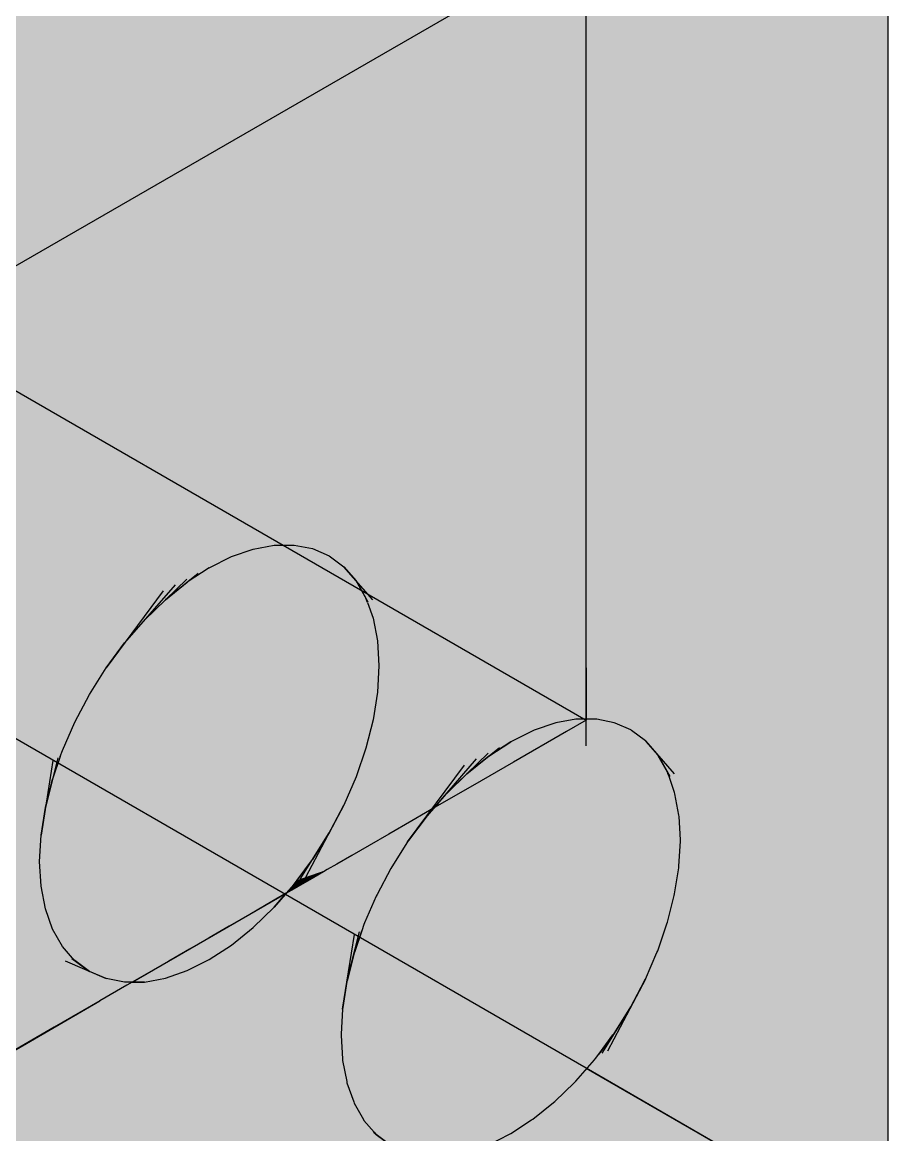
# Model space of a CAD drawing. Extents: x 0 to 297, y 0 to 210.
# Drawn here: x 257.15 to 273.39, y 165.25 to 186.12 of the extents above; entities that cross this region are included whole.
import ezdxf

# ---------------------------------------------------------------- set-up
doc = ezdxf.new("R2010")
doc.units = 0
doc.layers.add('SOMBRA', color=8, linetype='CONTINUOUS')
doc.layers.add('VISIBLE', color=7, linetype='CONTINUOUS')

msp = doc.modelspace()

# ---------------------------------------------------------------- linework, layer by layer
at = {"layer": 'SOMBRA', "color": 253}
for points in [[(249.3492, 170.214), (267.734, 194.2609), (267.734, 179.437)], [(249.3492, 170.214), (249.3492, 183.6464), (267.734, 194.2609)], [(270.3702, 177.915), (267.734, 179.437), (267.734, 194.2609)], [(270.3702, 177.915), (267.734, 194.2609), (273.3909, 190.9949)], [(273.3909, 176.1711), (270.3702, 177.915), (273.3909, 190.9949)], [(267.734, 172.5482), (238.0355, 189.6946), (238.0355, 190.1784)], [(267.734, 172.5482), (238.0355, 190.1784), (267.734, 173.032)], [(267.734, 172.5482), (238.0355, 189.062), (238.0355, 189.6946)], [(265.0033, 173.4922), (238.0355, 187.8239), (238.0355, 189.062)], [(267.734, 172.5482), (265.0033, 173.4922), (238.0355, 189.062)], [(258.8381, 175.8136), (238.0355, 185.177), (238.0355, 187.8239)], [(265.0033, 173.4922), (258.8381, 175.8136), (238.0355, 187.8239)], [(258.8381, 175.8136), (245.6573, 180.7766), (238.0355, 185.177)], [(267.734, 168.0306), (238.0355, 183.6464), (245.6573, 180.7766)], [(267.734, 168.0306), (267.734, 166.5), (238.0355, 183.6464)], [(267.734, 170.6775), (245.6573, 180.7766), (258.8381, 175.8136)], [(267.734, 170.6775), (267.734, 168.0306), (245.6573, 180.7766)], [(261.0783, 176.0981), (267.734, 179.437), (267.734, 178.412)], [(270.3702, 177.915), (267.734, 178.412), (267.734, 179.437)], [(261.4865, 176.24), (267.734, 178.412), (267.734, 177.3982)], [(270.1613, 177.0106), (267.734, 177.3982), (267.734, 178.412)], [(270.3702, 177.915), (270.1613, 177.0106), (267.734, 178.412)], [(273.3909, 176.1711), (270.1613, 177.0106), (270.3702, 177.915)], [(265.8363, 176.3444), (261.8806, 176.3131), (267.734, 177.3982)], [(265.8363, 176.3444), (267.734, 177.3982), (267.734, 177.2964)], [(269.9547, 176.116), (267.734, 177.2964), (267.734, 177.3982)], [(270.1613, 177.0106), (269.9547, 176.116), (267.734, 177.3982)], [(265.8363, 176.3444), (267.734, 177.2964), (267.734, 176.3594)], [(269.934, 176.0262), (267.734, 176.3594), (267.734, 177.2964)], [(269.9547, 176.116), (269.934, 176.0262), (267.734, 177.2964)], [(273.3909, 175.1461), (269.9547, 176.116), (270.1613, 177.0106)], [(273.3909, 176.1711), (273.3909, 175.1461), (270.1613, 177.0106)], [(264.7958, 175.8224), (267.734, 176.3594), (267.734, 175.2518)], [(264.7958, 175.8224), (265.8363, 176.3444), (267.734, 176.3594)], [(269.7431, 175.1995), (267.734, 175.2518), (267.734, 176.3594)], [(269.934, 176.0262), (269.7431, 175.1995), (267.734, 176.3594)], [(264.7958, 175.8224), (262.2539, 176.316), (265.8363, 176.3444)], [(264.2308, 175.5389), (262.6, 176.2488), (264.7958, 175.8224)], [(263.9079, 175.377), (262.913, 176.1126), (264.2308, 175.5389)], [(273.3909, 174.0304), (269.7431, 175.1995), (269.934, 176.0262)], [(273.3909, 174.1322), (269.934, 176.0262), (269.9547, 176.116)], [(273.3909, 174.1322), (273.3909, 174.0304), (269.934, 176.0262)], [(273.3909, 175.1461), (273.3909, 174.1322), (269.9547, 176.116)], [(267.734, 171.9156), (258.8381, 175.8136), (265.0033, 173.4922)], [(267.734, 171.9156), (267.734, 170.6775), (258.8381, 175.8136)], [(259.8394, 175.289), (260.2404, 175.6777), (260.4535, 175.7846)], [(260.2476, 175.6185), (260.4535, 175.7846), (260.663, 175.8897)], [(263.7285, 175.287), (263.1874, 175.9097), (263.9079, 175.377)], [(264.2308, 175.5389), (264.7958, 175.8224), (267.734, 175.2518)], [(259.072, 174.4789), (259.7951, 175.4543), (260.0217, 175.568)], [(259.4453, 174.907), (260.0217, 175.568), (260.2404, 175.6777)], [(263.6446, 175.2449), (263.4186, 175.6436), (263.7285, 175.287)], [(263.9079, 175.377), (264.2308, 175.5389), (267.734, 174.014)], [(264.2308, 175.5389), (267.734, 175.2518), (267.734, 174.014)], [(258.413, 173.5145), (259.3082, 175.2101), (259.5582, 175.3355)], [(258.7259, 174.0121), (259.5582, 175.3355), (259.7951, 175.4543)], [(263.6313, 175.2382), (263.6027, 175.3188), (263.6446, 175.2449)], [(263.7285, 175.287), (263.9079, 175.377), (267.3666, 172.8199)], [(263.9079, 175.377), (267.734, 173.032), (267.3666, 172.8199)], [(263.9079, 175.377), (267.734, 174.014), (267.734, 173.032)], [(258.1385, 172.9947), (259.0414, 175.0762), (259.3082, 175.2101)], [(263.6313, 175.2382), (263.6446, 175.2449), (265.598, 171.7988)], [(263.6313, 175.2382), (265.598, 171.7988), (264.9762, 171.4397)], [(263.6446, 175.2449), (263.7285, 175.287), (266.3716, 172.2454)], [(263.6446, 175.2449), (266.3716, 172.2454), (265.598, 171.7988)], [(263.7285, 175.287), (267.3666, 172.8199), (266.3716, 172.2454)], [(269.5174, 174.2222), (267.734, 174.014), (267.734, 175.2518)], [(269.7431, 175.1995), (269.5174, 174.2222), (267.734, 175.2518)], [(273.3909, 173.0934), (269.5174, 174.2222), (269.7431, 175.1995)], [(273.3909, 174.0304), (273.3909, 173.0934), (269.7431, 175.1995)], [(257.868, 172.3469), (258.4394, 174.7742), (258.7536, 174.9318)], [(257.9073, 172.4616), (258.7536, 174.9318), (259.0414, 175.0762)], [(263.7365, 174.941), (264.9762, 171.4397), (264.4629, 171.1434)], [(257.868, 172.3469), (257.8238, 172.3248), (258.4394, 174.7742)], [(257.8238, 172.3248), (258.092, 174.6), (258.4394, 174.7742)], [(257.728, 172.2767), (257.7022, 174.4044), (258.092, 174.6)], [(257.8238, 172.3248), (257.728, 172.2767), (258.092, 174.6)], [(263.8177, 174.5165), (264.4629, 171.1434), (264.0303, 170.8936)], [(257.5813, 172.2031), (257.2578, 174.1814), (257.7022, 174.4044)], [(257.728, 172.2767), (257.5813, 172.2031), (257.7022, 174.4044)], [(257.3798, 172.102), (256.7415, 173.9225), (257.2578, 174.1814)], [(257.5813, 172.2031), (257.3798, 172.102), (257.2578, 174.1814)], [(269.5174, 174.2222), (269.2652, 173.13), (267.734, 174.014)], [(273.3909, 171.9858), (269.2652, 173.13), (269.5174, 174.2222)], [(273.3909, 173.0934), (273.3909, 171.9858), (269.5174, 174.2222)], [(257.3798, 172.102), (257.1151, 171.9693), (256.7415, 173.9225)], [(263.8449, 174.0526), (264.0303, 170.8936), (263.6595, 170.6796)], [(269.2652, 173.13), (267.734, 172.5482), (267.734, 174.014)], [(263.8177, 173.5573), (263.6595, 170.6796), (263.3377, 170.4938)], [(267.734, 171.9156), (265.0033, 173.4922), (267.734, 172.464)], [(267.734, 172.5482), (267.734, 172.464), (265.0033, 173.4922)], [(263.7365, 173.039), (263.3377, 170.4938), (263.0559, 170.3311)], [(269.2652, 173.13), (268.9665, 171.8367), (267.734, 172.5482)], [(273.3909, 170.748), (268.9665, 171.8367), (269.2652, 173.13)], [(273.3909, 171.9858), (273.3909, 170.748), (269.2652, 173.13)], [(262.8142, 170.2051), (263.6027, 172.5067), (263.0559, 170.3311)], [(268.9665, 171.8367), (267.734, 171.9156), (267.734, 172.5482)], [(257.5813, 172.2031), (257.481, 170.3784), (257.3798, 172.102)], [(257.728, 172.2767), (257.5082, 170.8737), (257.5813, 172.2031)], [(257.8238, 172.3248), (257.5894, 171.3919), (257.728, 172.2767)], [(257.868, 172.3469), (257.7232, 171.9243), (257.8238, 172.3248)], [(257.1151, 171.9693), (257.5894, 169.49), (256.7724, 171.7973)], [(257.3798, 172.102), (257.5082, 169.9145), (257.1151, 171.9693)], [(262.6248, 170.1393), (263.4186, 171.9693), (262.8142, 170.2051)], [(263.1874, 171.4362), (269.0755, 168.7034), (263.4186, 171.9693)], [(256.7724, 171.7973), (257.7232, 169.1121), (256.3276, 171.5742)], [(268.8376, 171.2785), (267.734, 170.6775), (267.734, 171.9156)], [(268.9665, 171.8367), (268.8376, 171.2785), (267.734, 171.9156)], [(273.3909, 169.2822), (268.8376, 171.2785), (268.9665, 171.8367)], [(273.3909, 170.748), (273.3909, 169.2822), (268.9665, 171.8367)], [(256.3276, 171.5742), (257.9073, 168.7874), (255.7412, 171.28)], [(262.4752, 170.0873), (263.1874, 171.4362), (262.6248, 170.1393)], [(262.913, 170.9164), (268.8442, 168.1702), (263.1874, 171.4362)], [(269.0619, 168.672), (263.1874, 171.4362), (268.8442, 168.1702)], [(263.1874, 171.4362), (269.0619, 168.672), (269.0755, 168.7034)], [(255.7412, 171.28), (258.0849, 168.5609), (254.9464, 170.8813)], [(255.7412, 171.28), (258.0996, 168.566), (258.0849, 168.5609)], [(268.8376, 171.2785), (268.5853, 170.186), (267.734, 170.6775)], [(273.3909, 168.6496), (268.5853, 170.186), (268.8376, 171.2785)], [(273.3909, 169.2822), (273.3909, 168.6496), (268.8376, 171.2785)], [(254.9464, 170.8813), (257.9575, 168.5166), (253.8216, 170.317)], [(254.9464, 170.8813), (258.0849, 168.5609), (257.9575, 168.5166)], [(257.5082, 170.8737), (263.1378, 167.1124), (257.481, 170.3784)], [(257.5082, 170.8737), (263.1394, 167.1415), (263.1378, 167.1124)], [(263.1394, 167.1415), (257.5082, 170.8737), (263.165, 167.6077)], [(262.368, 170.05), (262.913, 170.9164), (262.4752, 170.0873)], [(262.6, 170.4189), (268.5698, 167.6505), (262.913, 170.9164)], [(268.8281, 168.1397), (262.913, 170.9164), (268.5698, 167.6505)], [(262.913, 170.9164), (268.8281, 168.1397), (268.8442, 168.1702)], [(268.5853, 170.186), (267.734, 168.0306), (267.734, 170.6775)], [(253.8216, 170.317), (257.6156, 168.3978), (252.1223, 169.4645)], [(253.8216, 170.317), (257.9575, 168.5166), (257.6156, 168.3978)], [(257.481, 170.3784), (263.165, 166.6485), (257.5082, 169.9145)], [(257.481, 170.3784), (263.1634, 166.6758), (263.165, 166.6485)], [(263.1634, 166.6758), (257.481, 170.3784), (263.1378, 167.1124)], [(262.3122, 170.0306), (262.6, 170.4189), (262.368, 170.05)], [(262.3122, 170.0306), (268.2569, 167.1529), (262.6, 170.4189)], [(262.6, 170.4189), (268.5514, 167.6212), (268.5698, 167.6505)], [(268.5514, 167.6212), (262.6, 170.4189), (268.2569, 167.1529)], [(262.8142, 170.2051), (263.0559, 170.3311), (262.8735, 170.2258)], [(262.4752, 170.0873), (262.6248, 170.1393), (262.5918, 170.0631)], [(262.6248, 170.1393), (262.8084, 170.1882), (262.5918, 170.0631)], [(262.6248, 170.1393), (262.8142, 170.2051), (262.8084, 170.1882)], [(262.8142, 170.2051), (262.8735, 170.2258), (262.8084, 170.1882)], [(268.5853, 170.186), (268.0459, 167.8505), (267.734, 168.0306)], [(273.3909, 167.4115), (268.0459, 167.8505), (268.5853, 170.186)], [(273.3909, 168.6496), (273.3909, 167.4115), (268.5853, 170.186)], [(257.5082, 169.9145), (263.2462, 166.224), (257.5894, 169.49)], [(257.5082, 169.9145), (263.2415, 166.249), (263.2462, 166.224)], [(263.2415, 166.249), (257.5082, 169.9145), (263.165, 166.6485)], [(262.2539, 169.9521), (262.1451, 169.8052), (262.1064, 169.7829)], [(262.3122, 170.0306), (262.2534, 169.8677), (262.1451, 169.8052)], [(262.368, 170.05), (262.4057, 169.9557), (262.2534, 169.8677)], [(262.3122, 170.0306), (262.368, 170.05), (262.2534, 169.8677)], [(262.3122, 170.0306), (262.2539, 169.9521), (263.3234, 169.4467)], [(267.969, 166.7646), (263.3234, 169.4467), (262.2539, 169.9521)], [(267.969, 166.7646), (262.2539, 169.9521), (267.9108, 166.6861)], [(262.3122, 170.0306), (263.3234, 169.4467), (268.2365, 167.1254)], [(262.3122, 170.0306), (268.2365, 167.1254), (268.2569, 167.1529)], [(262.368, 170.05), (262.4752, 170.0873), (262.4057, 169.9557)], [(262.4752, 170.0873), (262.5918, 170.0631), (262.4057, 169.9557)], [(252.1223, 169.4645), (257.6156, 168.3978), (256.7492, 168.0966)], [(257.5894, 169.49), (263.38, 165.8461), (257.7232, 169.1121)], [(257.5894, 169.49), (263.3722, 165.8684), (263.38, 165.8461)], [(263.3722, 165.8684), (257.5894, 169.49), (263.2462, 166.224)], [(267.969, 166.7646), (268.2365, 167.1254), (263.3234, 169.4467)], [(257.9575, 168.5166), (258.7259, 168.1821), (257.6156, 168.3978)], [(258.0849, 168.5609), (258.413, 168.3184), (257.9575, 168.5166)], [(258.0996, 168.566), (258.1385, 168.5213), (258.0849, 168.5609)], [(257.6156, 168.3978), (259.072, 168.1149), (256.7492, 168.0966)], [(256.7492, 168.0966), (259.1173, 168.0571), (255.7106, 167.4256)], [(259.1173, 168.0571), (257.2885, 167.3041), (255.7106, 167.4256)], [(256.7492, 168.0966), (259.2195, 168.1161), (259.1173, 168.0571)], [(259.1173, 168.0571), (258.607, 167.7625), (257.2885, 167.3041)], [(268.0459, 167.8505), (267.734, 166.5), (267.734, 168.0306)], [(273.3909, 164.7646), (267.734, 166.5), (268.0459, 167.8505)], [(273.3909, 167.4115), (273.3909, 164.7646), (268.0459, 167.8505)], [(258.607, 167.7625), (257.7513, 167.2685), (257.2885, 167.3041)], [(249.3492, 164.5439), (255.7106, 167.4256), (257.2885, 167.3041)], [(255.2687, 165.8351), (249.3492, 164.5439), (257.2885, 167.3041)], [(255.2687, 165.8351), (257.2885, 167.3041), (257.7513, 167.2685)], [(273.3909, 164.7646), (273.3909, 163.234), (267.734, 166.5)]]:
    msp.add_solid(points, dxfattribs=at)
at = {"layer": 'SOMBRA', "color": 254}
for points in [[(251.8005, 182.2312), (267.734, 194.2609), (249.3492, 183.6464)], [(252.1777, 182.0134), (267.734, 194.2609), (251.8005, 182.2312)], [(252.1777, 182.0134), (270.5624, 192.6279), (267.734, 194.2609)], [(255.0061, 180.3804), (270.5624, 192.6279), (252.1777, 182.0134)], [(255.0061, 180.3804), (273.3909, 190.9949), (270.5624, 192.6279)], [(267.3666, 172.8199), (238.0355, 190.1784), (237.9498, 189.8037)], [(267.3666, 172.8199), (267.734, 173.032), (238.0355, 190.1784)], [(266.3716, 172.2454), (237.9498, 189.8037), (237.7176, 188.7887)], [(266.3716, 172.2454), (267.3666, 172.8199), (237.9498, 189.8037)], [(265.598, 171.7988), (237.7176, 188.7887), (237.5371, 187.9997)], [(265.598, 171.7988), (266.3716, 172.2454), (237.7176, 188.7887)], [(264.9762, 171.4397), (237.5371, 187.9997), (237.392, 187.3655)], [(264.9762, 171.4397), (265.598, 171.7988), (237.5371, 187.9997)], [(264.4629, 171.1434), (237.392, 187.3655), (237.2723, 186.8419)], [(264.4629, 171.1434), (264.9762, 171.4397), (237.392, 187.3655)], [(264.0303, 170.8936), (237.2723, 186.8419), (237.1713, 186.4007)], [(264.0303, 170.8936), (264.4629, 171.1434), (237.2723, 186.8419)], [(263.6595, 170.6796), (237.1713, 186.4007), (237.0848, 186.0225)], [(263.6595, 170.6796), (264.0303, 170.8936), (237.1713, 186.4007)], [(263.3377, 170.4938), (237.0848, 186.0225), (237.0097, 185.6942)], [(263.3377, 170.4938), (263.6595, 170.6796), (237.0848, 186.0225)], [(263.0559, 170.3311), (237.0097, 185.6942), (236.944, 185.4068)], [(263.0559, 170.3311), (263.3377, 170.4938), (237.0097, 185.6942)], [(262.8735, 170.2258), (236.944, 185.4068), (236.9014, 185.2208)], [(262.8735, 170.2258), (263.0559, 170.3311), (236.944, 185.4068)], [(262.5918, 170.0631), (236.8862, 185.1543), (236.8357, 184.9334)], [(262.8084, 170.1882), (236.9014, 185.2208), (236.8862, 185.1543)], [(262.5918, 170.0631), (262.8084, 170.1882), (236.8862, 185.1543)], [(262.8084, 170.1882), (262.8735, 170.2258), (236.9014, 185.2208)], [(262.4057, 169.9557), (236.8357, 184.9334), (236.7923, 184.7436)], [(262.4057, 169.9557), (262.5918, 170.0631), (236.8357, 184.9334)], [(262.2534, 169.8677), (236.7923, 184.7436), (236.7567, 184.5882)], [(262.2534, 169.8677), (262.4057, 169.9557), (236.7923, 184.7436)], [(262.1451, 169.8052), (236.7567, 184.5882), (236.7314, 184.4777)], [(262.1451, 169.8052), (262.2534, 169.8677), (236.7567, 184.5882)], [(259.2195, 168.1161), (236.7224, 184.4383), (236.0488, 181.4937)], [(262.1064, 169.7829), (236.7314, 184.4777), (236.7224, 184.4383)], [(259.2195, 168.1161), (262.1064, 169.7829), (236.7224, 184.4383)], [(262.1064, 169.7829), (262.1451, 169.8052), (236.7314, 184.4777)], [(258.607, 167.7625), (236.025, 181.3894), (235.9059, 180.869)], [(259.1173, 168.0571), (236.0488, 181.4937), (236.025, 181.3894)], [(258.607, 167.7625), (259.1173, 168.0571), (236.025, 181.3894)], [(259.1173, 168.0571), (259.2195, 168.1161), (236.0488, 181.4937)], [(255.2687, 165.8351), (258.607, 167.7625), (235.9059, 180.869)], [(261.8806, 169.524), (267.9108, 166.6861), (262.2539, 169.9521)], [(261.4865, 169.1419), (267.5375, 166.258), (261.8806, 169.524)], [(261.8806, 169.524), (267.8888, 166.6609), (267.9108, 166.6861)], [(267.8888, 166.6609), (261.8806, 169.524), (267.5375, 166.258)], [(257.7232, 169.1121), (263.5641, 165.5214), (257.9073, 168.7874)], [(257.7232, 169.1121), (263.5533, 165.5405), (263.5641, 165.5214)], [(263.5533, 165.5405), (257.7232, 169.1121), (263.38, 165.8461)], [(261.0783, 168.8125), (267.1434, 165.8759), (261.4865, 169.1419)], [(261.4865, 169.1419), (267.5143, 166.2355), (267.5375, 166.258)], [(267.5143, 166.2355), (261.4865, 169.1419), (267.1434, 165.8759)], [(258.0996, 168.566), (257.9073, 168.7874), (263.0987, 165.6798)], [(263.7565, 165.3), (263.0987, 165.6798), (257.9073, 168.7874)], [(263.7565, 165.3), (257.9073, 168.7874), (263.5641, 165.5214)], [(260.663, 168.5412), (266.7351, 165.5465), (261.0783, 168.8125)], [(261.0783, 168.8125), (267.1193, 165.8566), (267.1434, 165.8759)], [(267.1193, 165.8566), (261.0783, 168.8125), (266.7351, 165.5465)], [(258.0996, 168.566), (263.7954, 165.2553), (258.1385, 168.5213)], [(258.0996, 168.566), (263.0987, 165.6798), (263.7818, 165.2709)], [(258.0996, 168.566), (263.7818, 165.2709), (263.7954, 165.2553)], [(258.1385, 168.5213), (264.0698, 165.0524), (258.413, 168.3184)], [(258.1385, 168.5213), (264.0537, 165.0643), (264.0698, 165.0524)], [(264.0537, 165.0643), (258.1385, 168.5213), (263.7954, 165.2553)], [(260.2476, 168.3329), (266.3198, 165.2753), (260.663, 168.5412)], [(260.663, 168.5412), (266.7107, 165.5305), (266.7351, 165.5465)], [(266.7107, 165.5305), (260.663, 168.5412), (266.3198, 165.2753)], [(258.413, 168.3184), (264.3827, 164.9162), (258.7259, 168.1821)], [(258.413, 168.3184), (264.3643, 164.9242), (264.3827, 164.9162)], [(264.3643, 164.9242), (258.413, 168.3184), (264.0698, 165.0524)], [(259.8394, 168.191), (265.9045, 165.0669), (260.2476, 168.3329)], [(260.2476, 168.3329), (266.2954, 165.263), (266.3198, 165.2753)], [(266.2954, 165.263), (260.2476, 168.3329), (265.9045, 165.0669)], [(258.7259, 168.1821), (264.7288, 164.849), (259.072, 168.1149)], [(258.7259, 168.1821), (264.7085, 164.8529), (264.7288, 164.849)], [(264.7085, 164.8529), (258.7259, 168.1821), (264.3827, 164.9162)], [(259.072, 168.1149), (265.1021, 164.8519), (259.4453, 168.1179)], [(259.072, 168.1149), (265.0802, 164.8517), (265.1021, 164.8519)], [(265.0802, 164.8517), (259.072, 168.1149), (264.7288, 164.849)], [(259.4453, 168.1179), (265.4962, 164.925), (259.8394, 168.191)], [(259.4453, 168.1179), (265.4731, 164.9207), (265.4962, 164.925)], [(265.4731, 164.9207), (259.4453, 168.1179), (265.1021, 164.8519)], [(259.8394, 168.191), (265.8805, 165.0585), (265.9045, 165.0669)], [(265.8805, 165.0585), (259.8394, 168.191), (265.4962, 164.925)], [(263.7565, 165.3), (263.7818, 165.2709), (263.0987, 165.6798)]]:
    msp.add_solid(points, dxfattribs=at)
at = {"layer": 'SOMBRA', "color": 252}
for points in [[(255.0061, 166.948), (273.3909, 176.1711), (273.3909, 190.9949)], [(255.0061, 166.948), (273.3909, 190.9949), (255.0061, 168.3507)], [(255.0061, 168.3507), (273.3909, 190.9949), (255.0061, 180.3804)], [(237.5549, 183.3689), (238.0355, 183.6464), (267.734, 166.5)], [(237.198, 183.1629), (237.5549, 183.3689), (267.2534, 166.2225)], [(237.5549, 183.3689), (267.734, 166.5), (267.2534, 166.2225)], [(235.8897, 182.4075), (237.198, 183.1629), (266.8964, 166.0164)], [(237.198, 183.1629), (267.2534, 166.2225), (266.8964, 166.0164)], [(234.7026, 181.7222), (235.8897, 182.4075), (265.5882, 165.2611)], [(235.8897, 182.4075), (266.8964, 166.0164), (265.5882, 165.2611)], [(262.7092, 164.2682), (233.5903, 181.08), (234.7026, 181.7222)], [(234.7026, 181.7222), (265.5882, 165.2611), (264.4011, 164.5757)], [(262.7092, 164.2682), (234.7026, 181.7222), (264.4011, 164.5757)], [(262.7092, 164.2682), (232.514, 180.4586), (233.5903, 181.08)], [(260.8078, 164.1232), (231.4372, 179.8369), (232.514, 180.4586)], [(262.7092, 164.2682), (260.8078, 164.1232), (232.514, 180.4586)], [(258.9054, 163.9781), (230.3203, 179.192), (231.4372, 179.8369)], [(260.8078, 164.1232), (258.9054, 163.9781), (231.4372, 179.8369)], [(258.9054, 163.9781), (256.9321, 163.8276), (230.3203, 179.192)], [(261.4865, 176.24), (266.7351, 172.8321), (261.0783, 176.0981)], [(261.8806, 176.3131), (267.1434, 172.974), (261.4865, 176.24)], [(266.7592, 172.8404), (261.4865, 176.24), (267.1434, 172.974)], [(261.4865, 176.24), (266.7592, 172.8404), (266.7351, 172.8321)], [(262.2539, 176.316), (267.5375, 173.0471), (261.8806, 176.3131)], [(267.1665, 172.9783), (261.8806, 176.3131), (267.5375, 173.0471)], [(261.8806, 176.3131), (267.1665, 172.9783), (267.1434, 172.974)], [(262.6, 176.2488), (267.9108, 173.05), (262.2539, 176.316)], [(267.5595, 173.0472), (262.2539, 176.316), (267.9108, 173.05)], [(262.2539, 176.316), (267.5595, 173.0472), (267.5375, 173.0471)], [(262.913, 176.1126), (268.2569, 172.9828), (262.6, 176.2488)], [(267.9312, 173.0461), (262.6, 176.2488), (268.2569, 172.9828)], [(262.6, 176.2488), (267.9312, 173.0461), (267.9108, 173.05)], [(266.7351, 172.8321), (273.3909, 175.1461), (273.3909, 176.1711)], [(261.0783, 176.0981), (266.3198, 172.6237), (260.663, 175.8897)], [(266.3442, 172.636), (261.0783, 176.0981), (266.7351, 172.8321)], [(261.0783, 176.0981), (266.3442, 172.636), (266.3198, 172.6237)], [(263.1874, 175.9097), (268.5698, 172.8466), (262.913, 176.1126)], [(268.2753, 172.9748), (262.913, 176.1126), (268.5698, 172.8466)], [(262.913, 176.1126), (268.2753, 172.9748), (268.2569, 172.9828)], [(260.663, 175.8897), (265.9045, 172.3525), (260.2476, 175.6185)], [(265.9289, 172.3685), (260.663, 175.8897), (266.3198, 172.6237)], [(260.663, 175.8897), (265.9289, 172.3685), (265.9045, 172.3525)], [(263.4186, 175.6436), (268.8442, 172.6437), (263.1874, 175.9097)], [(268.5859, 172.8347), (263.1874, 175.9097), (268.8442, 172.6437)], [(263.1874, 175.9097), (268.5859, 172.8347), (268.5698, 172.8466)], [(260.2476, 175.6185), (265.4962, 172.023), (259.8394, 175.289)], [(265.5203, 172.0424), (260.2476, 175.6185), (265.9045, 172.3525)], [(260.2476, 175.6185), (265.5203, 172.0424), (265.4962, 172.023)], [(263.6027, 175.3188), (269.0755, 172.3776), (263.4186, 175.6436)], [(268.8578, 172.6281), (263.4186, 175.6436), (269.0755, 172.3776)], [(263.4186, 175.6436), (268.8578, 172.6281), (268.8442, 172.6437)], [(263.6313, 175.2382), (269.2596, 172.0528), (263.6027, 175.3188)], [(269.0863, 172.3585), (263.6027, 175.3188), (269.2596, 172.0528)], [(263.6027, 175.3188), (269.0863, 172.3585), (269.0755, 172.3776)], [(259.8394, 175.289), (265.1021, 171.641), (259.4453, 174.907)], [(265.1253, 171.6635), (259.8394, 175.289), (265.4962, 172.023)], [(259.8394, 175.289), (265.1253, 171.6635), (265.1021, 171.641)], [(263.6313, 175.2382), (263.7365, 174.941), (268.3591, 172.5086)], [(263.6313, 175.2382), (268.3591, 172.5086), (269.2674, 172.0306)], [(263.6313, 175.2382), (269.2674, 172.0306), (269.2596, 172.0528)], [(267.1434, 172.974), (273.3909, 174.1322), (273.3909, 175.1461)], [(259.4453, 174.907), (264.7288, 171.2129), (259.072, 174.4789)], [(264.7508, 171.2381), (259.4453, 174.907), (265.1021, 171.641)], [(259.4453, 174.907), (264.7508, 171.2381), (264.7288, 171.2129)], [(263.8177, 174.5165), (269.3934, 171.675), (263.7365, 174.941)], [(269.2881, 171.9722), (268.3591, 172.5086), (263.7365, 174.941)], [(269.2881, 171.9722), (263.7365, 174.941), (269.3934, 171.675)], [(259.072, 174.4789), (264.3827, 170.7461), (258.7259, 174.0121)], [(264.4031, 170.7736), (259.072, 174.4789), (264.7288, 171.2129)], [(259.072, 174.4789), (264.4031, 170.7736), (264.3827, 170.7461)], [(263.8449, 174.0526), (269.4746, 171.2505), (263.8177, 174.5165)], [(269.3981, 171.65), (263.8177, 174.5165), (269.4746, 171.2505)], [(263.8177, 174.5165), (269.3981, 171.65), (269.3934, 171.675)], [(267.5375, 173.0471), (273.3909, 174.0304), (273.3909, 174.1322)], [(258.7259, 174.0121), (264.0698, 170.2485), (258.413, 173.5145)], [(264.0882, 170.2778), (258.7259, 174.0121), (264.3827, 170.7461)], [(258.7259, 174.0121), (264.0882, 170.2778), (264.0698, 170.2485)], [(263.8177, 173.5573), (269.5018, 170.7866), (263.8449, 174.0526)], [(269.4762, 171.2232), (263.8449, 174.0526), (269.5018, 170.7866)], [(263.8449, 174.0526), (269.4762, 171.2232), (269.4746, 171.2505)], [(267.5375, 173.0471), (271.4931, 173.0784), (273.3909, 174.0304)], [(271.4931, 173.0784), (273.3909, 173.0934), (273.3909, 174.0304)], [(258.413, 173.5145), (263.7954, 169.7287), (258.1385, 172.9947)], [(258.413, 173.5145), (263.8115, 169.7593), (263.7954, 169.7287)], [(263.8115, 169.7593), (258.413, 173.5145), (264.0698, 170.2485)], [(263.7365, 173.039), (269.4746, 170.2913), (263.8177, 173.5573)], [(269.5002, 170.7575), (263.8177, 173.5573), (269.4746, 170.2913)], [(263.8177, 173.5573), (269.5002, 170.7575), (269.5018, 170.7866)], [(263.6027, 172.5067), (269.3934, 169.773), (263.7365, 173.039)], [(269.4698, 170.2608), (263.7365, 173.039), (269.3934, 169.773)], [(263.7365, 173.039), (269.4698, 170.2608), (269.4746, 170.2913)], [(271.4931, 173.0784), (267.9108, 173.05), (270.4527, 172.5564)], [(271.4931, 173.0784), (270.4527, 172.5564), (273.3909, 171.9858)], [(271.4931, 173.0784), (273.3909, 171.9858), (273.3909, 173.0934)], [(258.1385, 172.9947), (263.5641, 169.1956), (257.9073, 172.4616)], [(258.1385, 172.9947), (263.5777, 169.227), (263.5641, 169.1956)], [(263.5777, 169.227), (258.1385, 172.9947), (263.7954, 169.7287)], [(270.4527, 172.5564), (268.2569, 172.9828), (269.8876, 172.273)], [(269.8876, 172.273), (268.5698, 172.8466), (269.5648, 172.111)], [(265.9045, 172.3525), (266.3198, 172.6237), (266.1103, 172.5186)], [(269.5648, 172.111), (268.8442, 172.6437), (269.3854, 172.021)], [(257.868, 172.3469), (257.9073, 172.4616), (259.1506, 171.6065)], [(263.5248, 169.081), (259.1506, 171.6065), (257.9073, 172.4616)], [(263.5248, 169.081), (257.9073, 172.4616), (263.5641, 169.1956)], [(263.4186, 171.9693), (269.2596, 169.2407), (263.6027, 172.5067)], [(269.3855, 169.7417), (263.6027, 172.5067), (269.2596, 169.2407)], [(263.6027, 172.5067), (269.3855, 169.7417), (269.3934, 169.773)], [(265.1021, 171.641), (265.8972, 172.4117), (265.6785, 172.302)], [(265.4962, 172.023), (266.1103, 172.5186), (265.8972, 172.4117)], [(269.2881, 171.9722), (269.2674, 172.0306), (268.3591, 172.5086)], [(270.4527, 172.5564), (269.8876, 172.273), (273.3909, 170.748)], [(270.4527, 172.5564), (273.3909, 170.748), (273.3909, 171.9858)], [(257.868, 172.3469), (263.38, 168.6583), (257.7232, 171.9243)], [(257.868, 172.3469), (259.1506, 171.6065), (263.3909, 168.6899)], [(257.868, 172.3469), (263.3909, 168.6899), (263.38, 168.6583)], [(264.3827, 170.7461), (265.452, 172.1884), (265.2151, 172.0695)], [(264.7288, 171.2129), (265.6785, 172.302), (265.452, 172.1884)], [(269.3854, 172.021), (269.0755, 172.3776), (269.3015, 171.9789)], [(269.8876, 172.273), (269.5648, 172.111), (273.3909, 169.2822)], [(269.8876, 172.273), (273.3909, 169.2822), (273.3909, 170.748)], [(269.2487, 169.2091), (263.4186, 171.9693), (269.0755, 168.7034)], [(263.4186, 171.9693), (269.2487, 169.2091), (269.2596, 169.2407)], [(264.0698, 170.2485), (265.2151, 172.0695), (264.965, 171.9441)], [(269.3015, 171.9789), (269.2596, 172.0528), (269.2881, 171.9722)], [(271.5512, 168.01), (269.3015, 171.9789), (269.2881, 171.9722)], [(271.5512, 168.01), (269.2881, 171.9722), (270.7853, 167.7437)], [(272.5646, 168.3623), (269.3854, 172.021), (269.3015, 171.9789)], [(272.5646, 168.3623), (269.3015, 171.9789), (271.5512, 168.01)], [(269.5648, 172.111), (269.3854, 172.021), (272.5646, 168.3623)], [(269.5648, 172.111), (273.3909, 168.6496), (273.3909, 169.2822)], [(269.5648, 172.111), (272.5646, 168.3623), (273.3909, 168.6496)], [(257.7232, 171.9243), (263.2462, 168.1259), (257.5894, 171.3919)], [(257.7232, 171.9243), (263.2541, 168.1572), (263.2462, 168.1259)], [(263.2541, 168.1572), (257.7232, 171.9243), (263.38, 168.6583)], [(263.5641, 169.1956), (264.6982, 171.8102), (264.4104, 171.6659)], [(263.7954, 169.7287), (264.965, 171.9441), (264.6982, 171.8102)], [(263.5248, 169.081), (263.3909, 168.6899), (259.1506, 171.6065)], [(263.4807, 169.0588), (263.5248, 169.081), (264.4104, 171.6659)], [(263.4807, 169.0588), (264.4104, 171.6659), (264.0963, 171.5083)], [(270.7853, 167.7437), (269.3934, 171.675), (270.1853, 167.5351)], [(257.5894, 171.3919), (263.165, 167.6077), (257.5082, 170.8737)], [(257.5894, 171.3919), (263.1698, 167.6382), (263.165, 167.6077)], [(263.1698, 167.6382), (257.5894, 171.3919), (263.2462, 168.1259)], [(263.3849, 169.0107), (263.4807, 169.0588), (264.0963, 171.5083)], [(263.3849, 169.0107), (264.0963, 171.5083), (263.7489, 171.334)], [(263.0367, 168.8361), (263.3591, 171.1384), (262.9146, 170.9155)], [(263.0367, 168.8361), (263.2381, 168.9371), (263.3591, 171.1384)], [(263.2381, 168.9371), (263.3849, 169.0107), (263.7489, 171.334)], [(263.2381, 168.9371), (263.7489, 171.334), (263.3591, 171.1384)], [(270.1853, 167.5351), (269.4746, 171.2505), (269.7025, 167.3673)], [(262.772, 168.7033), (262.9146, 170.9155), (262.3984, 170.6565)], [(262.772, 168.7033), (263.0367, 168.8361), (262.9146, 170.9155)], [(269.7025, 167.3673), (269.5018, 170.7866), (269.3063, 167.2295)], [(262.4293, 168.5313), (262.3984, 170.6565), (261.7857, 170.3491)], [(262.4293, 168.5313), (262.772, 168.7033), (262.3984, 170.6565)], [(261.9844, 168.3082), (261.7857, 170.3491), (261.0397, 169.9749)], [(261.9844, 168.3082), (262.4293, 168.5313), (261.7857, 170.3491)], [(269.3063, 167.2295), (269.4746, 170.2913), (268.9769, 167.115)], [(261.3981, 168.014), (261.0397, 169.9749), (260.1027, 169.5048)], [(261.3981, 168.014), (261.9844, 168.3082), (261.0397, 169.9749)], [(261.8345, 169.6259), (261.8806, 169.524), (262.1064, 169.7829)], [(268.9769, 167.115), (269.3934, 169.773), (268.7013, 167.0192)], [(260.6033, 167.6153), (260.1027, 169.5048), (258.8784, 168.8906)], [(260.6033, 167.6153), (261.3981, 168.014), (260.1027, 169.5048)], [(261.8345, 169.6259), (261.4208, 169.387), (261.4865, 169.1419)], [(261.8345, 169.6259), (261.4865, 169.1419), (261.8806, 169.524)], [(261.4208, 169.387), (261.0353, 169.1645), (261.0783, 168.8125)], [(261.4208, 169.387), (261.0783, 168.8125), (261.4865, 169.1419)], [(261.0353, 169.1645), (260.663, 168.5412), (261.0783, 168.8125)], [(261.0353, 169.1645), (260.663, 168.9495), (260.663, 168.5412)], [(263.3849, 169.0107), (263.2462, 168.1259), (263.4807, 169.0588)], [(263.4807, 169.0588), (263.38, 168.6583), (263.5248, 169.081)], [(268.7013, 167.0192), (269.2596, 169.2407), (268.4711, 166.9392)], [(259.4784, 167.051), (258.8784, 168.8906), (257.1938, 168.0455)], [(259.4784, 167.051), (260.6033, 167.6153), (258.8784, 168.8906)], [(260.663, 168.9495), (260.2476, 168.3329), (260.663, 168.5412)], [(260.663, 168.9495), (260.2906, 168.7345), (260.2476, 168.3329)], [(263.0367, 168.8361), (263.1378, 167.1124), (263.2381, 168.9371)], [(263.2381, 168.9371), (263.165, 167.6077), (263.3849, 169.0107)], [(260.2906, 168.7345), (259.8394, 168.191), (260.2476, 168.3329)], [(260.2906, 168.7345), (259.9051, 168.5119), (259.8394, 168.191)], [(262.4293, 168.5313), (263.2462, 166.224), (262.772, 168.7033)], [(262.772, 168.7033), (263.165, 166.6485), (263.0367, 168.8361)], [(268.4711, 166.9392), (269.0755, 168.7034), (268.2817, 166.8733)], [(272.5646, 168.3623), (273.3909, 167.4115), (273.3909, 168.6496)], [(259.9051, 168.5119), (259.4453, 168.1179), (259.8394, 168.191)], [(259.9051, 168.5119), (259.4914, 168.2731), (259.4453, 168.1179)], [(261.9844, 168.3082), (263.38, 165.8461), (262.4293, 168.5313)], [(259.4914, 168.2731), (259.2195, 168.1161), (259.4453, 168.1179)], [(261.3981, 168.014), (263.5641, 165.5214), (261.9844, 168.3082)], [(272.5646, 168.3623), (271.5512, 168.01), (273.3909, 164.7646)], [(272.5646, 168.3623), (273.3909, 164.7646), (273.3909, 167.4115)], [(257.7792, 166.1985), (257.1938, 168.0455), (255.0061, 166.948)], [(257.7792, 166.1985), (259.4784, 167.051), (257.1938, 168.0455)], [(260.6033, 167.6153), (263.7565, 165.3), (261.3981, 168.014)], [(268.2817, 166.8733), (268.8442, 168.1702), (268.132, 166.8213)], [(271.5512, 168.01), (270.7853, 167.7437), (272.5068, 162.8817)], [(271.5512, 168.01), (272.9102, 162.9565), (273.3909, 163.234)], [(271.5512, 168.01), (273.3909, 163.234), (273.3909, 164.7646)], [(271.5512, 168.01), (272.5068, 162.8817), (272.9102, 162.9565)], [(259.4784, 167.051), (263.7417, 165.2949), (260.6033, 167.6153)], [(260.6033, 167.6153), (263.7417, 165.2949), (263.7565, 165.3)], [(268.132, 166.8213), (268.5698, 167.6505), (268.0249, 166.784)], [(272.5068, 162.8817), (270.7853, 167.7437), (270.1853, 167.5351)], [(271.1244, 162.6255), (270.1853, 167.5351), (269.7025, 167.3673)], [(272.5068, 162.8817), (270.1853, 167.5351), (271.1244, 162.6255)], [(269.0319, 162.2376), (269.3063, 167.2295), (268.9769, 167.115)], [(269.993, 162.4157), (269.3063, 167.2295), (269.0319, 162.2376)], [(269.993, 162.4157), (269.7025, 167.3673), (269.3063, 167.2295)], [(271.1244, 162.6255), (269.7025, 167.3673), (269.993, 162.4157)], [(257.7792, 166.1985), (263.6143, 165.2506), (259.4784, 167.051)], [(259.4784, 167.051), (263.6143, 165.2506), (263.7417, 165.2949)], [(268.1882, 162.0811), (268.7013, 167.0192), (267.4247, 161.9396)], [(267.4247, 161.9396), (268.7013, 167.0192), (268.4711, 166.9392)], [(268.0249, 166.784), (268.2569, 167.1529), (267.969, 166.7646)], [(269.0319, 162.2376), (268.9769, 167.115), (268.1882, 162.0811)], [(268.1882, 162.0811), (268.9769, 167.115), (268.7013, 167.0192)], [(257.7792, 166.1985), (255.0061, 166.948), (255.0061, 166.7371)], [(264.6552, 161.4262), (267.969, 166.7646), (263.9088, 161.2878)], [(265.3517, 161.5553), (268.0249, 166.784), (264.6552, 161.4262)], [(264.6552, 161.4262), (268.0249, 166.784), (267.969, 166.7646)], [(266.0295, 161.681), (268.132, 166.8213), (265.3517, 161.5553)], [(265.3517, 161.5553), (268.132, 166.8213), (268.0249, 166.784)], [(266.713, 161.8077), (268.2817, 166.8733), (266.0295, 161.681)], [(266.0295, 161.681), (268.2817, 166.8733), (268.132, 166.8213)], [(267.4247, 161.9396), (268.4711, 166.9392), (266.713, 161.8077)], [(266.713, 161.8077), (268.4711, 166.9392), (268.2817, 166.8733)], [(257.7792, 166.1985), (255.0061, 166.7371), (255.0061, 164.8074)], [(263.9088, 161.2878), (267.9108, 166.6861), (263.0675, 161.1319)], [(267.2534, 166.2225), (267.734, 166.5), (270.5624, 164.867)], [(262.4061, 164.8306), (257.7792, 166.1985), (255.0061, 164.8074)], [(257.7792, 166.1985), (263.2724, 165.1318), (263.6143, 165.2506)], [(262.4061, 164.8306), (263.2724, 165.1318), (257.7792, 166.1985)], [(263.0675, 161.1319), (267.5375, 166.258), (262.0556, 160.9443)], [(266.8964, 166.0164), (267.2534, 166.2225), (270.0818, 164.5895)], [(267.2534, 166.2225), (270.5624, 164.867), (270.0818, 164.5895)], [(265.5882, 165.2611), (266.8964, 166.0164), (269.7249, 164.3834)], [(266.8964, 166.0164), (270.0818, 164.5895), (269.7249, 164.3834)], [(262.0556, 160.9443), (267.1434, 165.8759), (260.7274, 160.6981)], [(260.7274, 160.6981), (266.7351, 165.5465), (258.749, 160.3313)], [(263.6143, 165.2506), (264.0698, 165.0524), (263.7417, 165.2949)], [(263.7417, 165.2949), (263.7954, 165.2553), (263.7565, 165.3)], [(258.749, 160.3313), (266.3198, 165.2753), (255.1259, 159.6596)], [(264.4011, 164.5757), (265.5882, 165.2611), (268.4166, 163.6281)], [(265.5882, 165.2611), (269.7249, 164.3834), (268.4166, 163.6281)]]:
    msp.add_solid(points, dxfattribs=at)
at = {"layer": 'VISIBLE'}
for p, q in [((267.734, 179.437), (267.734, 194.2609)), ((273.3909, 190.9949), (255.0061, 180.3804)), ((273.3909, 190.9949), (273.3909, 176.1711)), ((238.0355, 190.1784), (267.734, 173.032)), ((267.734, 166.5), (238.0355, 183.6464)), ((267.734, 178.412), (267.734, 179.437)), ((267.734, 177.3982), (267.734, 178.412)), ((267.734, 177.2964), (267.734, 177.3982)), ((267.734, 176.3594), (267.734, 177.2964)), ((267.734, 175.2518), (267.734, 176.3594)), ((261.0783, 176.0981), (261.4865, 176.24)), ((261.4865, 176.24), (261.8806, 176.3131)), ((261.8806, 176.3131), (262.2539, 176.316)), ((262.2539, 176.316), (262.6, 176.2488)), ((262.6, 176.2488), (262.913, 176.1126)), ((273.3909, 176.1711), (273.3909, 175.1461)), ((260.663, 175.8897), (261.0783, 176.0981)), ((262.913, 176.1126), (263.1874, 175.9097)), ((260.4535, 175.7846), (259.8394, 175.289)), ((260.663, 175.8897), (260.2476, 175.6185)), ((263.7285, 175.287), (263.1874, 175.9097)), ((263.1874, 175.9097), (263.4186, 175.6436)), ((260.0217, 175.568), (259.072, 174.4789)), ((260.2404, 175.6777), (259.4453, 174.907)), ((259.8394, 175.289), (260.2476, 175.6185)), ((263.6446, 175.2449), (263.4186, 175.6436)), ((263.4186, 175.6436), (263.6027, 175.3188)), ((259.7951, 175.4543), (258.7259, 174.0121)), ((263.6313, 175.2382), (263.6027, 175.3188)), ((259.4453, 174.907), (259.8394, 175.289)), ((263.6313, 175.2382), (263.7365, 174.941)), ((267.734, 174.014), (267.734, 175.2518)), ((273.3909, 175.1461), (273.3909, 174.1322)), ((259.072, 174.4789), (259.4453, 174.907)), ((263.7365, 174.941), (263.8177, 174.5165)), ((258.7259, 174.0121), (259.072, 174.4789)), ((263.8177, 174.5165), (263.8449, 174.0526)), ((273.3909, 174.1322), (273.3909, 174.0304)), ((258.413, 173.5145), (258.7259, 174.0121)), ((263.8449, 174.0526), (263.8177, 173.5573)), ((267.734, 172.5482), (267.734, 174.014)), ((267.734, 174.014), (267.734, 173.032)), ((273.3909, 174.0304), (273.3909, 173.0934)), ((258.1385, 172.9947), (258.413, 173.5145)), ((263.8177, 173.5573), (263.7365, 173.039)), ((263.7365, 173.039), (263.6027, 172.5067)), ((267.5375, 173.0471), (267.1665, 172.9783)), ((267.734, 173.032), (267.3666, 172.8199)), ((267.5595, 173.0472), (267.5375, 173.0471)), ((267.9108, 173.05), (267.5595, 173.0472)), ((267.9312, 173.0461), (267.9108, 173.05)), ((268.2569, 172.9828), (267.9312, 173.0461)), ((273.3909, 173.0934), (273.3909, 171.9858)), ((257.9073, 172.4616), (258.1385, 172.9947)), ((266.7351, 172.8321), (266.3442, 172.636)), ((267.3666, 172.8199), (266.3716, 172.2454)), ((266.7592, 172.8404), (266.7351, 172.8321)), ((267.1434, 172.974), (266.7592, 172.8404)), ((267.1665, 172.9783), (267.1434, 172.974)), ((268.2753, 172.9748), (268.2569, 172.9828)), ((268.5698, 172.8466), (268.2753, 172.9748)), ((268.5859, 172.8347), (268.5698, 172.8466)), ((268.8442, 172.6437), (268.5859, 172.8347)), ((265.9045, 172.3525), (266.3198, 172.6237)), ((266.3198, 172.6237), (265.9289, 172.3685)), ((266.3442, 172.636), (266.3198, 172.6237)), ((268.8442, 172.6437), (269.3854, 172.021)), ((268.8578, 172.6281), (268.8442, 172.6437)), ((269.0755, 172.3776), (268.8578, 172.6281)), ((257.868, 172.3469), (257.9073, 172.4616)), ((263.6027, 172.5067), (263.4186, 171.9693)), ((265.1021, 171.641), (265.8972, 172.4117)), ((265.4962, 172.023), (266.1103, 172.5186)), ((257.728, 172.2767), (257.5082, 170.8737)), ((257.8238, 172.3248), (257.5894, 171.3919)), ((257.868, 172.3469), (257.7232, 171.9243)), ((264.3827, 170.7461), (265.452, 172.1884)), ((264.7288, 171.2129), (265.6785, 172.302)), ((265.9045, 172.3525), (265.5203, 172.0424)), ((266.3716, 172.2454), (265.598, 171.7988)), ((265.9289, 172.3685), (265.9045, 172.3525)), ((269.0755, 172.3776), (269.3015, 171.9789)), ((269.0863, 172.3585), (269.0755, 172.3776)), ((269.2596, 172.0528), (269.0863, 172.3585)), ((263.4186, 171.9693), (263.1874, 171.4362)), ((265.4962, 172.023), (265.1253, 171.6635)), ((265.5203, 172.0424), (265.4962, 172.023)), ((269.2596, 172.0528), (269.2881, 171.9722)), ((269.2674, 172.0306), (269.2596, 172.0528)), ((269.2881, 171.9722), (269.2674, 172.0306)), ((269.3934, 171.675), (269.2881, 171.9722)), ((273.3909, 171.9858), (273.3909, 170.748)), ((257.5894, 171.3919), (257.7232, 171.9243)), ((265.598, 171.7988), (264.9762, 171.4397)), ((265.1021, 171.641), (264.7508, 171.2381)), ((265.1253, 171.6635), (265.1021, 171.641)), ((269.3981, 171.65), (269.3934, 171.675)), ((269.4746, 171.2505), (269.3981, 171.65)), ((257.5082, 170.8737), (257.5894, 171.3919)), ((262.4752, 170.0873), (263.1874, 171.4362)), ((263.1874, 171.4362), (262.913, 170.9164)), ((264.9762, 171.4397), (264.4629, 171.1434)), ((264.4629, 171.1434), (264.0303, 170.8936)), ((264.7288, 171.2129), (264.4031, 170.7736)), ((264.7508, 171.2381), (264.7288, 171.2129)), ((269.4762, 171.2232), (269.4746, 171.2505)), ((269.5018, 170.7866), (269.4762, 171.2232)), ((257.481, 170.3784), (257.5082, 170.8737)), ((262.368, 170.05), (262.913, 170.9164)), ((262.913, 170.9164), (262.6, 170.4189)), ((264.0303, 170.8936), (263.6595, 170.6796)), ((264.3827, 170.7461), (264.0882, 170.2778)), ((264.4031, 170.7736), (264.3827, 170.7461)), ((269.4746, 170.2913), (269.5002, 170.7575)), ((269.5002, 170.7575), (269.5018, 170.7866)), ((273.3909, 170.748), (273.3909, 169.2822)), ((263.6595, 170.6796), (263.3377, 170.4938)), ((257.5082, 169.9145), (257.481, 170.3784)), ((262.3122, 170.0306), (262.6, 170.4189)), ((263.0559, 170.3311), (262.8735, 170.2258)), ((263.3377, 170.4938), (263.0559, 170.3311)), ((262.8084, 170.1882), (262.5918, 170.0631)), ((262.8735, 170.2258), (262.8084, 170.1882)), ((264.0698, 170.2485), (263.8115, 169.7593)), ((264.0882, 170.2778), (264.0698, 170.2485)), ((269.3934, 169.773), (269.4698, 170.2608)), ((269.4698, 170.2608), (269.4746, 170.2913)), ((257.5894, 169.49), (257.5082, 169.9145)), ((262.2539, 169.9521), (261.8806, 169.524)), ((262.1064, 169.7829), (262.2539, 169.9521)), ((262.1451, 169.8052), (262.3122, 170.0306)), ((262.4057, 169.9557), (262.2534, 169.8677)), ((262.3122, 170.0306), (262.2539, 169.9521)), ((262.5918, 170.0631), (262.4057, 169.9557)), ((259.2195, 168.1161), (262.1064, 169.7829)), ((262.1064, 169.7829), (261.8345, 169.6259)), ((261.8806, 169.524), (262.1064, 169.7829)), ((262.1451, 169.8052), (262.1064, 169.7829)), ((262.2534, 169.8677), (262.1451, 169.8052)), ((263.7954, 169.7287), (263.5777, 169.227)), ((263.8115, 169.7593), (263.7954, 169.7287)), ((269.2596, 169.2407), (269.3855, 169.7417)), ((269.3855, 169.7417), (269.3934, 169.773)), ((257.7232, 169.1121), (257.5894, 169.49)), ((261.8345, 169.6259), (261.4208, 169.387)), ((261.4865, 169.1419), (261.8806, 169.524)), ((261.4208, 169.387), (261.0353, 169.1645)), ((273.3909, 169.2822), (273.3909, 168.6496)), ((257.9073, 168.7874), (257.7232, 169.1121)), ((261.0353, 169.1645), (260.663, 168.9495)), ((261.0783, 168.8125), (261.4865, 169.1419)), ((263.2462, 168.1259), (263.4807, 169.0588)), ((263.38, 168.6583), (263.5248, 169.081)), ((263.5248, 169.081), (263.3909, 168.6899)), ((263.5641, 169.1956), (263.5248, 169.081)), ((263.5777, 169.227), (263.5641, 169.1956)), ((269.0755, 168.7034), (269.2487, 169.2091)), ((269.2487, 169.2091), (269.2596, 169.2407)), ((260.663, 168.9495), (260.2906, 168.7345)), ((263.165, 167.6077), (263.3849, 169.0107)), ((258.0996, 168.566), (257.9073, 168.7874)), ((260.2906, 168.7345), (259.9051, 168.5119)), ((260.663, 168.5412), (261.0783, 168.8125)), ((263.38, 168.6583), (263.2541, 168.1572)), ((263.3909, 168.6899), (263.38, 168.6583)), ((268.8442, 168.1702), (269.0619, 168.672)), ((269.0619, 168.672), (269.0755, 168.7034)), ((273.3909, 168.6496), (273.3909, 167.4115)), ((257.9575, 168.5166), (258.7259, 168.1821)), ((258.0849, 168.5609), (258.413, 168.3184)), ((258.0996, 168.566), (258.1385, 168.5213)), ((258.413, 168.3184), (258.1385, 168.5213)), ((259.9051, 168.5119), (259.4914, 168.2731)), ((260.2476, 168.3329), (260.663, 168.5412)), ((258.7259, 168.1821), (258.413, 168.3184)), ((259.4914, 168.2731), (259.2195, 168.1161)), ((259.8394, 168.191), (260.2476, 168.3329)), ((259.1173, 168.0571), (258.607, 167.7625)), ((259.072, 168.1149), (258.7259, 168.1821)), ((259.4453, 168.1179), (259.072, 168.1149)), ((259.2195, 168.1161), (259.1173, 168.0571)), ((259.2195, 168.1161), (259.4453, 168.1179)), ((259.4453, 168.1179), (259.8394, 168.191)), ((263.2462, 168.1259), (263.1698, 167.6382)), ((263.2541, 168.1572), (263.2462, 168.1259)), ((268.8442, 168.1702), (268.132, 166.8213)), ((268.5698, 167.6505), (268.8281, 168.1397)), ((268.8281, 168.1397), (268.8442, 168.1702)), ((255.2687, 165.8351), (258.607, 167.7625)), ((258.607, 167.7625), (257.7513, 167.2685)), ((263.165, 167.6077), (263.1394, 167.1415)), ((263.1698, 167.6382), (263.165, 167.6077)), ((268.5698, 167.6505), (268.0249, 166.784)), ((268.2569, 167.1529), (268.5514, 167.6212)), ((268.5514, 167.6212), (268.5698, 167.6505)), ((273.3909, 167.4115), (273.3909, 164.7646)), ((257.7513, 167.2685), (255.2687, 165.8351)), ((263.1394, 167.1415), (263.1378, 167.1124)), ((263.1378, 167.1124), (263.1634, 166.6758)), ((268.2569, 167.1529), (267.969, 166.7646)), ((267.969, 166.7646), (268.2365, 167.1254)), ((268.2365, 167.1254), (268.2569, 167.1529)), ((267.9108, 166.6861), (267.969, 166.7646)), ((263.1634, 166.6758), (263.165, 166.6485)), ((263.165, 166.6485), (263.2415, 166.249)), ((267.5375, 166.258), (267.8888, 166.6609)), ((267.8888, 166.6609), (267.9108, 166.6861)), ((273.3909, 163.234), (267.734, 166.5)), ((267.734, 166.5), (270.5624, 164.867)), ((263.2415, 166.249), (263.2462, 166.224)), ((263.2462, 166.224), (263.3722, 165.8684)), ((267.1434, 165.8759), (267.5143, 166.2355)), ((267.5143, 166.2355), (267.5375, 166.258)), ((263.3722, 165.8684), (263.38, 165.8461)), ((263.38, 165.8461), (263.5533, 165.5405)), ((266.7351, 165.5465), (267.1193, 165.8566)), ((267.1193, 165.8566), (267.1434, 165.8759)), ((263.5533, 165.5405), (263.5641, 165.5214)), ((263.5641, 165.5214), (263.7565, 165.3)), ((266.3198, 165.2753), (266.7107, 165.5305)), ((266.7107, 165.5305), (266.7351, 165.5465)), ((264.0698, 165.0524), (263.7417, 165.2949)), ((263.7954, 165.2553), (263.7565, 165.3)), ((263.7565, 165.3), (263.7818, 165.2709)), ((263.7818, 165.2709), (263.7954, 165.2553)), ((263.7954, 165.2553), (264.0537, 165.0643)), ((265.9045, 165.0669), (266.2954, 165.263)), ((266.2954, 165.263), (266.3198, 165.2753))]:
    msp.add_line(p, q, dxfattribs=at)

doc.saveas('drawing.dxf')
